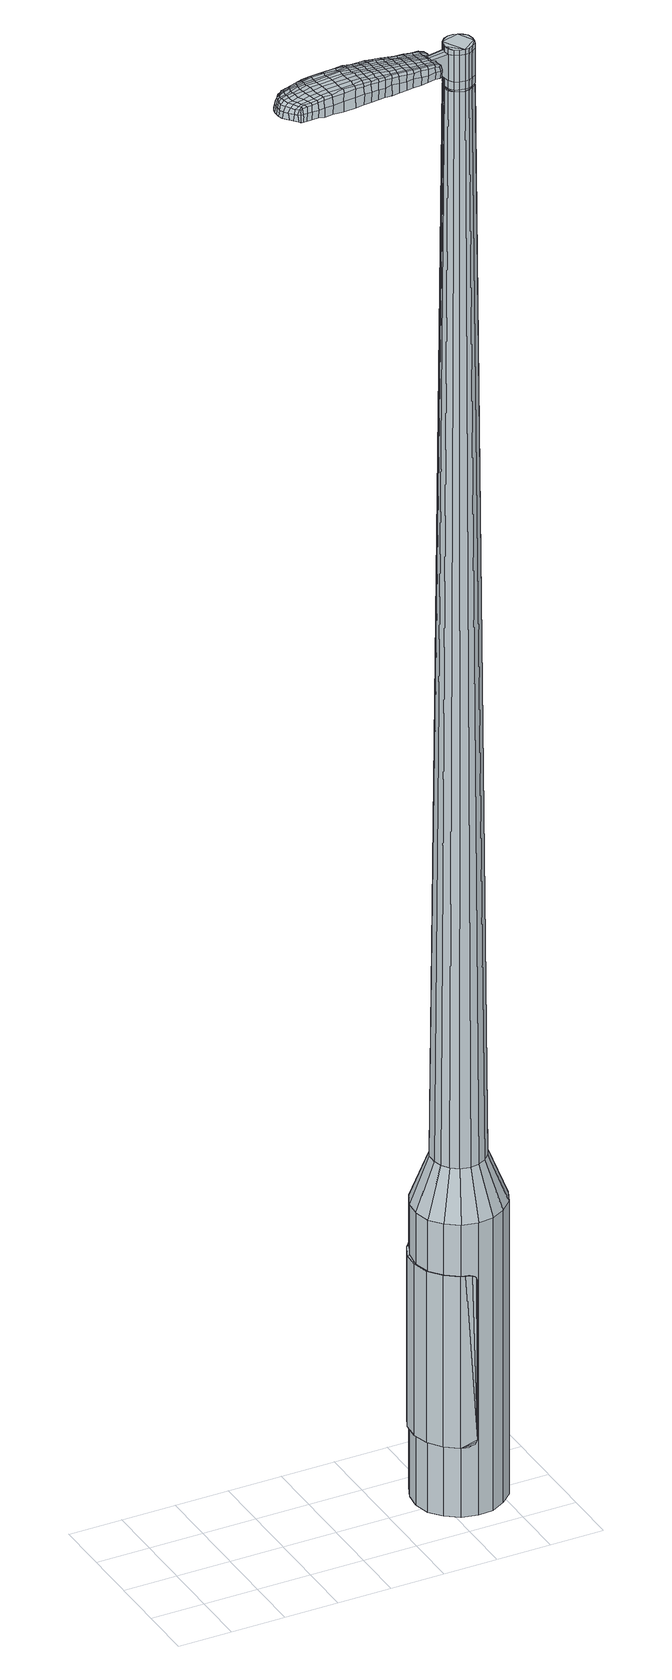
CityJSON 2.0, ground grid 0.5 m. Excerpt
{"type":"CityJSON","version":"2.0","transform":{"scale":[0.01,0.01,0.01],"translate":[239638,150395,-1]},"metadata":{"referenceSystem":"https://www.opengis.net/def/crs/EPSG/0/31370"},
"CityObjects":{
"object1":{"type":"GenericCityObject","attributes":{"cluster":815,"mean_distance_to_centroid":0.19,"new_centroid_x":239640.73,"new_centroid_y":150395.64,"mean_distance_to_camera":7.86,"H1":20.69,"H2":7.3,"Z_final":110.59,"cluster2":-1,"proj_x":239640.29,"proj_y":150391.38,"id_line":95518,"bearing_l":275.88,"distance":4.28,"orientation":"right","G_obj":185.88},"geometry":[{"type":"MultiSurface","lod":"2","boundaries":[[[0,1,2,3]],[[1,4,5,2]],[[4,6,7,5]],[[6,8,9,7]],[[8,10,11,9]],[[10,12,13,11]],[[12,14,15,13]],[[14,16,17,15]],[[16,18,19,17]],[[18,20,21,19]],[[20,22,23,21]],[[22,24,25,23]],[[24,26,27,25]],[[26,28,29,27]],[[28,30,31,29]],[[30,32,33,31]],[[32,34,35,33]],[[34,0,3,35]],[[36,37,38,39]],[[38,40,41,42]],[[41,43,42]],[[42,44,45,46]],[[45,47,46]],[[46,48,49,50]],[[49,51,50]],[[42,46,50,38]],[[50,52,39,38]],[[53,36,39]],[[2,5,7,35]],[[7,9,11,15]],[[11,13,15]],[[15,17,19,23]],[[19,21,23]],[[23,25,27,31]],[[27,29,31]],[[15,23,31,7]],[[31,33,35,7]],[[3,2,35]],[[1,0,54,55]],[[0,34,56,54]],[[34,32,57,56]],[[32,30,58,57]],[[30,28,59,58]],[[28,26,60,59]],[[26,24,61,60]],[[24,22,62,61]],[[22,20,63,62]],[[20,18,64,63]],[[18,16,65,64]],[[16,14,66,65]],[[14,12,67,66]],[[12,10,68,67]],[[10,8,69,68]],[[8,6,70,69]],[[6,4,71,70]],[[4,1,55,71]],[[55,54,72,73]],[[54,56,74,72]],[[56,57,75,74]],[[57,58,76,75]],[[58,59,77,76]],[[59,60,78,77]],[[60,61,79,78]],[[61,62,80,79]],[[62,63,81,80]],[[63,64,82,81]],[[64,65,83,82]],[[65,66,84,83]],[[66,67,85,84]],[[67,68,86,85]],[[68,69,87,86]],[[69,70,88,87]],[[70,71,89,88]],[[71,55,73,89]],[[90,91,92,73]],[[93,94,91,90]],[[95,96,94,93]],[[76,97,96,95]],[[77,98,97,76]],[[99,100,98,77]],[[101,102,100,99]],[[103,104,102,101]],[[105,106,104,103]],[[107,108,106,105]],[[109,110,108,107]],[[111,112,110,109]],[[85,113,112,111]],[[114,115,113,85]],[[116,117,115,114]],[[118,119,117,116]],[[120,121,119,118]],[[73,92,121,120]],[[122,123,124,125]],[[126,122,125,127]],[[128,126,127,129]],[[130,128,129,131]],[[132,130,131,133]],[[134,132,133,135]],[[136,134,135,137]],[[138,136,137,139]],[[140,138,139,141]],[[142,140,141,143]],[[144,142,143,145]],[[146,144,145,147]],[[148,146,147,149]],[[150,148,149,151]],[[152,150,151,153]],[[154,152,153,155]],[[72,90,73]],[[72,74,93,90]],[[74,75,95,93]],[[75,76,95]],[[78,99,77]],[[78,79,101,99]],[[79,80,103,101]],[[80,81,105,103]],[[81,82,107,105]],[[82,83,109,107]],[[83,84,111,109]],[[84,85,111]],[[86,114,85]],[[86,87,116,114]],[[87,88,118,116]],[[88,89,120,118]],[[89,73,120]],[[156,92,91]],[[157,121,92]],[[157,158,119,121]],[[158,159,117,119]],[[159,160,115,117]],[[160,113,115]],[[161,112,113]],[[161,162,110,112]],[[162,163,108,110]],[[163,164,106,108]],[[164,165,104,106]],[[165,166,102,104]],[[166,167,100,102]],[[167,98,100]],[[168,96,97]],[[168,169,94,96]],[[169,156,91,94]],[[39,52,154,170]],[[92,156,171,155]],[[53,39,170,123]],[[156,169,124,171]],[[36,53,123,122]],[[169,168,125,124]],[[37,36,122,126]],[[168,97,127,125]],[[38,37,126,128]],[[97,98,129,127]],[[40,38,128,130]],[[98,167,131,129]],[[41,40,130,132]],[[167,166,133,131]],[[43,41,132,134]],[[166,165,135,133]],[[42,43,134,136]],[[165,164,137,135]],[[44,42,136,138]],[[164,163,139,137]],[[45,44,138,140]],[[163,162,141,139]],[[47,45,140,142]],[[162,161,143,141]],[[46,47,142,144]],[[161,113,145,143]],[[48,46,144,146]],[[113,160,147,145]],[[49,48,146,148]],[[160,159,149,147]],[[51,49,148,150]],[[159,158,151,149]],[[50,51,150,152]],[[158,157,153,151]],[[52,50,152,154]],[[157,92,155,153]],[[154,155,172,173]],[[155,171,174,172]],[[171,124,175,174]],[[124,123,176,175]],[[123,170,177,176]],[[170,154,173,177]],[[178,179,180,181]],[[182,178,181,183]],[[178,182,184,185]],[[179,178,185,186]],[[187,188,189,190]],[[191,187,190,192]],[[187,191,193,194]],[[188,187,194,195]],[[196,197,198,199]],[[200,196,199,201]],[[196,200,202,203]],[[197,196,203,204]],[[205,206,207,208]],[[209,205,208,210]],[[205,209,211,212]],[[206,205,212,213]],[[214,215,216,217]],[[218,214,217,219]],[[214,218,220,221]],[[215,214,221,222]],[[223,224,225,226]],[[227,223,226,228]],[[223,227,229,230]],[[224,223,230,231]],[[232,233,234,235]],[[224,232,235,225]],[[232,224,231,236]],[[233,232,236,237]],[[238,239,240,241]],[[233,238,241,234]],[[238,233,237,242]],[[239,238,242,243]],[[244,182,183,245]],[[239,244,245,240]],[[244,239,243,246]],[[182,244,246,184]],[[247,248,249,250]],[[251,247,250,252]],[[247,251,253,254]],[[248,247,254,255]],[[256,257,258,259]],[[248,256,259,249]],[[256,248,255,260]],[[257,256,260,261]],[[262,263,264,265]],[[257,262,265,258]],[[262,257,261,266]],[[263,262,266,267]],[[268,269,270,271]],[[263,268,271,264]],[[268,263,267,272]],[[269,268,272,273]],[[274,179,186,275]],[[269,274,275,270]],[[274,269,273,276]],[[179,274,276,180]],[[277,278,279,280]],[[281,277,280,282]],[[277,281,283,284]],[[278,277,284,285]],[[286,287,288,289]],[[278,286,289,279]],[[286,278,285,290]],[[287,286,290,291]],[[292,293,294,295]],[[287,292,295,288]],[[292,287,291,296]],[[293,292,296,297]],[[298,191,192,299]],[[293,298,299,294]],[[298,293,297,300]],[[191,298,300,193]],[[301,302,303,304]],[[305,301,304,306]],[[301,305,307,308]],[[302,301,308,309]],[[310,311,312,313]],[[302,310,313,303]],[[310,302,309,314]],[[311,310,314,315]],[[316,317,318,319]],[[311,316,319,312]],[[316,311,315,320]],[[317,316,320,321]],[[322,323,324,325]],[[317,322,325,318]],[[322,317,321,326]],[[323,322,326,327]],[[328,188,195,329]],[[323,328,329,324]],[[328,323,327,330]],[[188,328,330,189]],[[331,217,216,332]],[[333,331,332,334]],[[331,333,335,336]],[[217,331,336,219]],[[337,333,334,338]],[[339,337,338,340]],[[337,339,341,342]],[[333,337,342,335]],[[343,339,340,344]],[[345,343,344,346]],[[343,345,347,348]],[[339,343,348,341]],[[349,345,346,350]],[[351,349,350,352]],[[349,351,353,354]],[[345,349,354,347]],[[355,351,352,356]],[[206,355,356,207]],[[355,206,213,357]],[[351,355,357,353]],[[358,359,204,203]],[[360,358,203,202]],[[358,360,361,362]],[[359,358,362,363]],[[364,365,363,362]],[[366,364,362,361]],[[364,366,367,368]],[[365,364,368,369]],[[370,371,369,368]],[[372,370,368,367]],[[370,372,373,374]],[[371,370,374,375]],[[376,377,375,374]],[[378,376,374,373]],[[376,378,211,209]],[[377,376,209,210]],[[379,380,381,382]],[[281,379,382,283]],[[379,281,282,383]],[[380,379,383,384]],[[385,200,201,386]],[[380,385,386,381]],[[385,380,384,387]],[[200,385,387,202]],[[388,389,390,391]],[[227,388,391,229]],[[388,227,228,392]],[[389,388,392,393]],[[394,395,396,397]],[[389,394,397,390]],[[394,389,393,398]],[[395,394,398,399]],[[400,197,204,401]],[[395,400,401,396]],[[400,395,399,402]],[[197,400,402,198]],[[403,404,405,406]],[[185,403,406,186]],[[403,185,184,407]],[[404,403,407,408]],[[409,410,411,412]],[[404,409,412,405]],[[409,404,408,413]],[[410,409,413,414]],[[415,208,207,416]],[[410,415,416,411]],[[415,410,414,417]],[[208,415,417,210]],[[418,419,420,421]],[[190,418,421,192]],[[418,190,189,422]],[[419,418,422,423]],[[424,212,211,425]],[[419,424,425,420]],[[424,419,423,426]],[[212,424,426,213]],[[427,428,429,430]],[[305,427,430,307]],[[427,305,306,431]],[[428,427,431,432]],[[433,218,219,434]],[[428,433,434,429]],[[433,428,432,435]],[[218,433,435,220]],[[436,437,438,439]],[[251,436,439,253]],[[436,251,252,440]],[[437,436,440,441]],[[442,443,444,445]],[[437,442,445,438]],[[442,437,441,446]],[[443,442,446,447]],[[448,215,222,449]],[[443,448,449,444]],[[448,443,447,450]],[[215,448,450,216]],[[451,452,441,440]],[[250,451,440,252]],[[451,250,249,453]],[[452,451,453,454]],[[455,456,447,446]],[[452,455,446,441]],[[455,452,454,457]],[[456,455,457,458]],[[459,332,216,450]],[[456,459,450,447]],[[459,456,458,460]],[[332,459,460,334]],[[461,462,463,464]],[[308,461,464,309]],[[461,308,307,430]],[[462,461,430,429]],[[465,336,335,466]],[[462,465,466,463]],[[465,462,429,434]],[[336,465,434,219]],[[467,468,454,453]],[[259,467,453,249]],[[467,259,258,469]],[[468,467,469,470]],[[471,472,458,457]],[[468,471,457,454]],[[471,468,470,473]],[[472,471,473,474]],[[475,338,334,460]],[[472,475,460,458]],[[475,472,474,476]],[[338,475,476,340]],[[477,478,479,480]],[[314,477,480,315]],[[477,314,309,464]],[[478,477,464,463]],[[481,342,341,482]],[[478,481,482,479]],[[481,478,463,466]],[[342,481,466,335]],[[483,484,470,469]],[[265,483,469,258]],[[483,265,264,485]],[[484,483,485,486]],[[487,488,474,473]],[[484,487,473,470]],[[487,484,486,489]],[[488,487,489,490]],[[491,344,340,476]],[[488,491,476,474]],[[491,488,490,492]],[[344,491,492,346]],[[493,494,495,496]],[[320,493,496,321]],[[493,320,315,480]],[[494,493,480,479]],[[497,348,347,498]],[[494,497,498,495]],[[497,494,479,482]],[[348,497,482,341]],[[499,500,486,485]],[[271,499,485,264]],[[499,271,270,501]],[[500,499,501,502]],[[503,504,490,489]],[[500,503,489,486]],[[503,500,502,505]],[[504,503,505,506]],[[507,350,346,492]],[[504,507,492,490]],[[507,504,506,508]],[[350,507,508,352]],[[509,510,511,512]],[[326,509,512,327]],[[509,326,321,496]],[[510,509,496,495]],[[513,354,353,514]],[[510,513,514,511]],[[513,510,495,498]],[[354,513,498,347]],[[515,516,502,501]],[[275,515,501,270]],[[515,275,186,406]],[[516,515,406,405]],[[517,518,506,505]],[[516,517,505,502]],[[517,516,405,412]],[[518,517,412,411]],[[519,356,352,508]],[[518,519,508,506]],[[519,518,411,416]],[[356,519,416,207]],[[520,521,423,422]],[[330,520,422,189]],[[520,330,327,512]],[[521,520,512,511]],[[522,357,213,426]],[[521,522,426,423]],[[522,521,511,514]],[[357,522,514,353]],[[523,524,384,383]],[[280,523,383,282]],[[523,280,279,525]],[[524,523,525,526]],[[527,360,202,387]],[[524,527,387,384]],[[527,524,526,528]],[[360,527,528,361]],[[529,530,531,532]],[[230,529,532,231]],[[529,230,229,391]],[[530,529,391,390]],[[533,534,535,536]],[[530,533,536,531]],[[533,530,390,397]],[[534,533,397,396]],[[537,359,363,538]],[[534,537,538,535]],[[537,534,396,401]],[[359,537,401,204]],[[539,540,526,525]],[[289,539,525,279]],[[539,289,288,541]],[[540,539,541,542]],[[543,366,361,528]],[[540,543,528,526]],[[543,540,542,544]],[[366,543,544,367]],[[545,546,547,548]],[[236,545,548,237]],[[545,236,231,532]],[[546,545,532,531]],[[549,550,551,552]],[[546,549,552,547]],[[549,546,531,536]],[[550,549,536,535]],[[553,365,369,554]],[[550,553,554,551]],[[553,550,535,538]],[[365,553,538,363]],[[555,556,542,541]],[[295,555,541,288]],[[555,295,294,557]],[[556,555,557,558]],[[559,372,367,544]],[[556,559,544,542]],[[559,556,558,560]],[[372,559,560,373]],[[561,562,563,564]],[[242,561,564,243]],[[561,242,237,548]],[[562,561,548,547]],[[565,566,567,568]],[[562,565,568,563]],[[565,562,547,552]],[[566,565,552,551]],[[569,371,375,570]],[[566,569,570,567]],[[569,566,551,554]],[[371,569,554,369]],[[571,572,558,557]],[[299,571,557,294]],[[571,299,192,421]],[[572,571,421,420]],[[573,378,373,560]],[[572,573,560,558]],[[573,572,420,425]],[[378,573,425,211]],[[574,575,408,407]],[[246,574,407,184]],[[574,246,243,564]],[[575,574,564,563]],[[576,577,414,413]],[[575,576,413,408]],[[576,575,563,568]],[[577,576,568,567]],[[578,377,210,417]],[[577,578,417,414]],[[578,577,567,570]],[[377,578,570,375]],[[579,580,581,582]],[[582,581,583,584]],[[585,583,581,586]],[[586,581,580,587]],[[588,589,590,591]],[[591,590,592,593]],[[594,592,590,595]],[[595,590,589,596]],[[597,598,599,600]],[[600,599,601,602]],[[603,601,599,604]],[[604,599,598,605]],[[606,607,608,609]],[[609,608,610,611]],[[612,610,608,613]],[[613,608,607,614]],[[615,616,617,618]],[[618,617,619,620]],[[621,619,617,622]],[[622,617,616,623]],[[624,625,626,627]],[[627,626,628,629]],[[630,628,626,631]],[[631,626,625,632]],[[633,634,635,636]],[[636,635,625,624]],[[632,625,635,637]],[[637,635,634,638]],[[639,640,641,642]],[[642,641,634,633]],[[638,634,641,643]],[[643,641,640,644]],[[584,583,645,646]],[[646,645,640,639]],[[644,640,645,647]],[[647,645,583,585]],[[648,649,650,651]],[[651,650,652,653]],[[654,652,650,655]],[[655,650,649,656]],[[657,658,659,660]],[[660,659,649,648]],[[656,649,659,661]],[[661,659,658,662]],[[663,664,665,666]],[[666,665,658,657]],[[662,658,665,667]],[[667,665,664,668]],[[669,670,671,672]],[[672,671,664,663]],[[668,664,671,673]],[[673,671,670,674]],[[587,580,675,676]],[[676,675,670,669]],[[674,670,675,677]],[[677,675,580,579]],[[678,679,680,681]],[[681,680,682,683]],[[684,682,680,685]],[[685,680,679,686]],[[687,688,689,690]],[[690,689,679,678]],[[686,679,689,691]],[[691,689,688,692]],[[693,694,695,696]],[[696,695,688,687]],[[692,688,695,697]],[[697,695,694,698]],[[593,592,699,700]],[[700,699,694,693]],[[698,694,699,701]],[[701,699,592,594]],[[702,703,704,705]],[[705,704,706,707]],[[708,706,704,709]],[[709,704,703,710]],[[711,712,713,714]],[[714,713,703,702]],[[710,703,713,715]],[[715,713,712,716]],[[717,718,719,720]],[[720,719,712,711]],[[716,712,719,721]],[[721,719,718,722]],[[723,724,725,726]],[[726,725,718,717]],[[722,718,725,727]],[[727,725,724,728]],[[596,589,729,730]],[[730,729,724,723]],[[728,724,729,731]],[[731,729,589,588]],[[615,618,732,733]],[[733,732,734,735]],[[736,734,732,176]],[[176,732,618,620]],[[735,734,737,738]],[[738,737,739,740]],[[741,739,737,742]],[[742,737,734,736]],[[740,739,743,744]],[[744,743,745,746]],[[747,745,743,748]],[[748,743,739,741]],[[746,745,749,750]],[[750,749,751,752]],[[753,751,749,754]],[[754,749,745,747]],[[752,751,755,756]],[[756,755,607,606]],[[614,607,755,757]],[[757,755,751,753]],[[605,758,759,604]],[[604,759,760,603]],[[761,760,759,762]],[[762,759,758,763]],[[763,764,765,762]],[[762,765,766,761]],[[767,766,765,768]],[[768,765,764,769]],[[769,770,771,768]],[[768,771,772,767]],[[773,772,771,774]],[[774,771,770,775]],[[775,776,777,774]],[[774,777,778,773]],[[612,778,777,610]],[[610,777,776,611]],[[779,780,781,782]],[[782,781,682,684]],[[683,682,781,783]],[[783,781,780,784]],[[602,601,785,786]],[[786,785,780,779]],[[784,780,785,787]],[[787,785,601,603]],[[788,789,790,791]],[[791,790,628,630]],[[629,628,790,792]],[[792,790,789,793]],[[794,795,796,797]],[[797,796,789,788]],[[793,789,796,798]],[[798,796,795,799]],[[605,598,800,801]],[[801,800,795,794]],[[799,795,800,802]],[[802,800,598,597]],[[803,804,805,806]],[[806,805,586,587]],[[585,586,805,807]],[[807,805,804,808]],[[809,810,811,812]],[[812,811,804,803]],[[808,804,811,813]],[[813,811,810,814]],[[606,609,815,816]],[[816,815,810,809]],[[814,810,815,817]],[[817,815,609,611]],[[818,819,820,821]],[[821,820,591,593]],[[588,591,820,822]],[[822,820,819,823]],[[612,613,824,825]],[[825,824,819,818]],[[823,819,824,826]],[[826,824,613,614]],[[827,828,829,830]],[[830,829,706,708]],[[707,706,829,831]],[[831,829,828,832]],[[620,619,833,834]],[[834,833,828,827]],[[832,828,833,835]],[[835,833,619,621]],[[836,837,652,838]],[[838,652,654]],[[653,652,839]],[[839,652,837,840]],[[841,842,843,844]],[[844,843,837,836]],[[840,837,843,845]],[[845,843,842,846]],[[623,616,847,848]],[[848,847,842,841]],[[846,842,847,849]],[[849,847,616,615]],[[840,850,851,839]],[[839,851,651,653]],[[648,651,851,852]],[[852,851,850,853]],[[846,854,855,845]],[[845,855,850,840]],[[853,850,855,856]],[[856,855,854,857]],[[615,733,858,849]],[[849,858,854,846]],[[857,854,858,859]],[[859,858,733,735]],[[860,861,862,863]],[[863,862,709,710]],[[708,709,862,830]],[[830,862,861,827]],[[736,176,864,865]],[[865,864,861,860]],[[827,861,864,834]],[[834,864,176,620]],[[853,866,867,852]],[[852,867,660,648]],[[657,660,867,868]],[[868,867,866,869]],[[857,870,871,856]],[[856,871,866,853]],[[869,866,871,872]],[[872,871,870,873]],[[735,738,874,859]],[[859,874,870,857]],[[873,870,874,875]],[[875,874,738,740]],[[876,877,878,879]],[[879,878,715,716]],[[710,715,878,863]],[[863,878,877,860]],[[741,742,880,881]],[[881,880,877,876]],[[860,877,880,865]],[[865,880,742,736]],[[869,882,883,868]],[[868,883,666,657]],[[663,666,883,884]],[[884,883,882,885]],[[873,886,887,872]],[[872,887,882,869]],[[885,882,887,888]],[[888,887,886,889]],[[740,744,890,875]],[[875,890,886,873]],[[889,886,890,891]],[[891,890,744,746]],[[892,893,894,895]],[[895,894,721,722]],[[716,721,894,879]],[[879,894,893,876]],[[747,748,896,897]],[[897,896,893,892]],[[876,893,896,881]],[[881,896,748,741]],[[885,898,899,884]],[[884,899,672,663]],[[669,672,899,900]],[[900,899,898,901]],[[889,902,903,888]],[[888,903,898,885]],[[901,898,903,904]],[[904,903,902,905]],[[746,750,906,891]],[[891,906,902,889]],[[905,902,906,907]],[[907,906,750,752]],[[908,909,910,911]],[[911,910,727,728]],[[722,727,910,895]],[[895,910,909,892]],[[753,754,912,913]],[[913,912,909,908]],[[892,909,912,897]],[[897,912,754,747]],[[901,914,915,900]],[[900,915,676,669]],[[587,676,915,806]],[[806,915,914,803]],[[905,916,917,904]],[[904,917,914,901]],[[803,914,917,812]],[[812,917,916,809]],[[752,756,918,907]],[[907,918,916,905]],[[809,916,918,816]],[[816,918,756,606]],[[823,919,920,822]],[[822,920,731,588]],[[728,731,920,911]],[[911,920,919,908]],[[614,757,921,826]],[[826,921,919,823]],[[908,919,921,913]],[[913,921,757,753]],[[784,922,923,783]],[[783,923,681,683]],[[678,681,923,924]],[[924,923,922,925]],[[603,760,926,787]],[[787,926,922,784]],[[925,922,926,927]],[[927,926,760,761]],[[928,929,930,931]],[[931,930,631,632]],[[630,631,930,791]],[[791,930,929,788]],[[932,933,934,935]],[[935,934,929,928]],[[788,929,934,797]],[[797,934,933,794]],[[763,758,936,937]],[[937,936,933,932]],[[794,933,936,801]],[[801,936,758,605]],[[925,938,939,924]],[[924,939,690,678]],[[687,690,939,940]],[[940,939,938,941]],[[761,766,942,927]],[[927,942,938,925]],[[941,938,942,943]],[[943,942,766,767]],[[944,945,946,947]],[[947,946,637,638]],[[632,637,946,931]],[[931,946,945,928]],[[948,949,950,951]],[[951,950,945,944]],[[928,945,950,935]],[[935,950,949,932]],[[769,764,952,953]],[[953,952,949,948]],[[932,949,952,937]],[[937,952,764,763]],[[941,954,955,940]],[[940,955,696,687]],[[693,696,955,956]],[[956,955,954,957]],[[767,772,958,943]],[[943,958,954,941]],[[957,954,958,959]],[[959,958,772,773]],[[960,961,962,963]],[[963,962,643,644]],[[638,643,962,947]],[[947,962,961,944]],[[964,965,966,967]],[[967,966,961,960]],[[944,961,966,951]],[[951,966,965,948]],[[775,770,968,969]],[[969,968,965,964]],[[948,965,968,953]],[[953,968,770,769]],[[957,970,971,956]],[[956,971,700,693]],[[593,700,971,821]],[[821,971,970,818]],[[773,778,972,959]],[[959,972,970,957]],[[818,970,972,825]],[[825,972,778,612]],[[808,973,974,807]],[[807,974,647,585]],[[644,647,974,963]],[[963,974,973,960]],[[814,975,976,813]],[[813,976,973,808]],[[960,973,976,967]],[[967,976,975,964]],[[611,776,977,817]],[[817,977,975,814]],[[964,975,977,969]],[[969,977,776,775]],[[579,582,181,180]],[[582,584,183,181]],[[594,595,194,193]],[[595,596,195,194]],[[597,600,199,198]],[[600,602,201,199]],[[621,622,221,220]],[[622,623,222,221]],[[624,627,226,225]],[[627,629,228,226]],[[633,636,235,234]],[[636,624,225,235]],[[639,642,241,240]],[[642,633,234,241]],[[584,646,245,183]],[[646,639,240,245]],[[654,655,254,253]],[[655,656,255,254]],[[656,661,260,255]],[[661,662,261,260]],[[662,667,266,261]],[[667,668,267,266]],[[668,673,272,267]],[[673,674,273,272]],[[674,677,276,273]],[[677,579,180,276]],[[684,685,284,283]],[[685,686,285,284]],[[686,691,290,285]],[[691,692,291,290]],[[692,697,296,291]],[[697,698,297,296]],[[698,701,300,297]],[[701,594,193,300]],[[702,705,304,303]],[[705,707,306,304]],[[711,714,313,312]],[[714,702,303,313]],[[717,720,319,318]],[[720,711,312,319]],[[723,726,325,324]],[[726,717,318,325]],[[596,730,329,195]],[[730,723,324,329]],[[779,782,382,381]],[[782,684,283,382]],[[602,786,386,201]],[[786,779,381,386]],[[629,792,392,228]],[[792,793,393,392]],[[793,798,398,393]],[[798,799,399,398]],[[799,802,402,399]],[[802,597,198,402]],[[707,831,431,306]],[[831,832,432,431]],[[832,835,435,432]],[[835,621,220,435]],[[836,838,439,438]],[[838,654,253,439]],[[841,844,445,444]],[[844,836,438,445]],[[623,848,449,222]],[[848,841,444,449]],[[978,979,980,981]],[[982,983,981,980]],[[984,985,986,987]],[[988,989,990,991]],[[979,992,993,980]],[[994,982,980,993]],[[995,984,987,996]],[[997,998,989,988]],[[992,999,1000,993]],[[1000,1001,994,993]],[[1002,995,996,1003]],[[1004,998,997,1005]],[[999,1006,1007,1000]],[[1007,1008,1001,1000]],[[1009,1002,1003,1010]],[[1011,1004,1005,1012]],[[1013,1014,1015,1016]],[[1017,1018,1014,1013]],[[1017,1019,1020,1018]],[[1019,1021,1022,1020]],[[1023,1024,1025,1026]],[[1027,1028,1024,1023]],[[1029,1030,1028,1027]],[[1031,1032,1030,1029]],[[1026,1015,1014,1023]],[[1023,1014,1018,1027]],[[1018,1020,1029,1027]],[[1020,1022,1031,1029]],[[987,986,983,982]],[[996,987,982,994]],[[1001,1003,996,994]],[[1008,1010,1003,1001]],[[988,991,985,984]],[[997,988,984,995]],[[1005,997,995,1002]],[[1012,1005,1002,1009]],[[989,1013,1016,990]],[[998,1017,1013,989]],[[1019,1017,998,1004]],[[1021,1019,1004,1011]],[[1033,1034,1035,1036]],[[1035,1037,1038,1039]],[[1035,1039,1040,1041]],[[1035,1041,1036]],[[1042,1033,1036,1043]],[[1044,1043,1036,1045]],[[1046,1045,1036]],[[1047,1035,1034,1048]],[[1049,1047,1048,1050]],[[1051,1049,1050,1052]],[[1053,1051,1052,1054]],[[1055,1053,1054,1056]],[[1056,1057,1058,1059]],[[1056,1059,1060,1061]],[[1056,1061,1062,1063]],[[1062,1064,1065,1066]],[[1062,1066,1067,1068]],[[1062,1068,1063]],[[1056,1063,1055]],[[1069,1070,1034,1033]],[[1071,1072,1037,1035]],[[1073,1074,1046,1036]],[[1070,1075,1048,1034]],[[1076,1071,1035,1047]],[[1075,1077,1050,1048]],[[1078,1076,1047,1049]],[[1077,1079,1052,1050]],[[1080,1078,1049,1051]],[[1079,1081,1054,1052]],[[1082,1080,1051,1053]],[[1081,1083,1056,1054]],[[1084,1082,1053,1055]],[[1083,1085,1057,1056]],[[1086,1087,1064,1062]],[[1088,1084,1055,1063]],[[1058,1057,1085,1089]],[[1059,1058,1089,1090]],[[1060,1059,1090,1091]],[[1061,1060,1091,1092]],[[1062,1061,1092,1086]],[[1093,1069,1033,1042]],[[1094,1093,1042,1043]],[[1095,1094,1043,1044]],[[1096,1095,1044,1045]],[[1074,1096,1045,1046]],[[1038,1037,1072,1097]],[[1065,1064,1087,1098]],[[1039,1038,1097,1099]],[[1040,1039,1099,1100]],[[1041,1040,1100,1101]],[[1036,1041,1101,1073]],[[1066,1065,1098,1102]],[[1067,1066,1102,1103]],[[1068,1067,1103,1104]],[[1063,1068,1104,1088]]]}]}
},
"vertices":[
[229,58,384],[231,72,384],[231,72,96],[229,58,96],[237,86,384],[237,86,96],[247,96,384],[247,96,96],[260,103,384],[260,103,96],[275,104,384],[275,104,96],[289,101,384],[289,101,96],[301,92,384],[301,92,96],[310,80,384],[310,80,96],[314,66,384],[314,66,96],[313,52,384],[313,52,96],[307,38,384],[307,38,96],[296,28,384],[296,28,96],[283,21,384],[283,21,96],[269,20,384],[269,20,96],[254,23,384],[254,23,96],[242,32,384],[242,32,96],[233,43,384],[233,43,96],[262,52,1524],[266,50,1524],[271,49,1524],[258,61,1524],[275,49,1524],[279,51,1524],[285,59,1524],[283,54,1524],[285,63,1524],[284,68,1524],[277,74,1524],[281,72,1524],[273,75,1524],[268,75,1524],[260,69,1524],[264,73,1524],[259,65,1524],[259,56,1524],[247,59,429],[247,68,429],[249,51,429],[254,44,429],[261,39,429],[270,37,429],[278,38,429],[286,42,429],[292,48,429],[296,56,429],[297,65,429],[294,73,429],[289,80,429],[282,85,429],[273,87,429],[265,86,429],[257,82,429],[251,76,429],[258,61,1483],[259,65,1483],[259,56,1483],[262,52,1483],[266,50,1483],[271,49,1483],[275,49,1483],[279,51,1483],[283,54,1483],[285,59,1483],[285,63,1483],[284,68,1483],[281,72,1483],[277,74,1483],[273,75,1483],[268,75,1483],[264,73,1483],[260,69,1483],[259,61,1483],[259,61,1485],[259,65,1485],[260,56,1483],[260,56,1485],[263,53,1483],[263,53,1485],[266,50,1485],[271,49,1485],[275,50,1483],[275,50,1485],[279,52,1483],[279,52,1485],[282,55,1483],[282,55,1485],[284,59,1483],[284,59,1485],[284,63,1483],[284,63,1485],[283,68,1483],[283,68,1485],[281,71,1483],[281,71,1485],[277,74,1485],[272,75,1483],[272,75,1485],[268,74,1483],[268,74,1485],[264,72,1483],[264,72,1485],[261,69,1483],[261,69,1485],[262,52,1519],[259,56,1519],[259,56,1493],[262,52,1493],[266,50,1519],[266,50,1493],[271,49,1519],[271,49,1493],[275,49,1519],[275,49,1493],[279,51,1519],[279,51,1493],[283,54,1519],[283,54,1493],[285,59,1519],[285,59,1493],[285,63,1519],[285,63,1493],[284,68,1519],[284,68,1493],[281,72,1519],[281,72,1493],[277,74,1519],[277,74,1493],[273,75,1519],[273,75,1493],[268,75,1519],[268,75,1493],[264,73,1519],[264,73,1493],[260,69,1519],[260,69,1493],[259,65,1519],[259,65,1493],[258,61,1485],[260,69,1485],[264,73,1485],[268,75,1485],[273,75,1485],[281,72,1485],[284,68,1485],[285,63,1485],[285,59,1485],[283,54,1485],[279,51,1485],[275,49,1485],[262,52,1485],[259,56,1485],[258,61,1519],[258,61,1493],[239,62,1513],[239,62,1518],[240,59,1513],[240,55,1513],[240,55,1518],[240,59,1518],[164,71,1519],[171,71,1518],[170,72,1509],[162,72,1510],[155,70,1519],[154,71,1510],[156,68,1526],[165,69,1525],[172,69,1525],[168,32,1519],[175,33,1518],[175,35,1525],[168,34,1525],[159,31,1519],[160,33,1526],[158,29,1510],[166,30,1510],[174,32,1509],[93,42,1519],[93,46,1519],[92,46,1513],[92,42,1513],[94,38,1519],[93,38,1513],[96,38,1524],[94,42,1524],[94,46,1524],[167,50,1530],[174,51,1529],[174,54,1529],[166,53,1530],[157,49,1531],[157,52,1531],[158,45,1530],[167,46,1530],[174,47,1529],[247,58,1512],[247,61,1512],[245,61,1517],[246,58,1517],[247,55,1512],[246,55,1517],[246,55,1506],[246,58,1506],[246,61,1506],[105,63,1519],[108,64,1519],[107,65,1512],[104,64,1512],[103,62,1518],[102,63,1512],[104,61,1522],[106,62,1523],[109,63,1524],[113,65,1519],[119,66,1519],[117,67,1512],[112,66,1512],[114,64,1524],[119,65,1525],[124,67,1519],[132,68,1519],[131,69,1511],[123,68,1511],[125,65,1526],[133,66,1526],[144,69,1519],[142,70,1510],[145,67,1526],[238,74,1513],[230,74,1513],[231,72,1518],[238,73,1517],[243,74,1512],[242,73,1516],[242,75,1506],[237,75,1507],[229,75,1507],[223,73,1514],[215,73,1515],[216,72,1520],[223,72,1519],[221,74,1507],[214,74,1507],[208,73,1515],[200,72,1516],[201,71,1522],[209,71,1521],[206,74,1508],[199,74,1508],[193,72,1517],[185,72,1517],[187,70,1524],[194,71,1523],[191,73,1508],[184,73,1509],[178,71,1518],[179,70,1524],[177,73,1509],[108,27,1519],[111,27,1519],[112,29,1524],[108,29,1523],[106,28,1518],[106,29,1522],[105,26,1512],[107,26,1512],[110,26,1512],[116,27,1519],[122,27,1519],[122,29,1525],[117,29,1524],[115,26,1512],[121,26,1512],[128,28,1519],[136,28,1519],[136,30,1526],[128,29,1526],[127,26,1511],[135,27,1511],[147,30,1519],[148,31,1526],[146,28,1510],[241,44,1513],[233,42,1513],[232,41,1507],[240,43,1507],[246,45,1512],[245,44,1506],[245,46,1516],[241,45,1517],[234,44,1518],[226,41,1514],[218,40,1515],[217,39,1507],[225,40,1507],[226,43,1519],[219,41,1520],[211,39,1515],[204,38,1516],[203,36,1508],[210,37,1508],[212,40,1521],[204,39,1522],[196,37,1517],[189,35,1517],[188,34,1509],[195,35,1508],[197,38,1523],[190,37,1524],[182,34,1518],[181,33,1509],[183,36,1524],[240,58,1519],[240,60,1519],[233,57,1520],[233,59,1520],[233,54,1520],[240,55,1519],[225,56,1522],[225,59,1522],[218,55,1523],[218,58,1523],[218,52,1523],[226,53,1521],[211,54,1524],[210,57,1524],[203,54,1525],[203,57,1525],[204,50,1525],[211,51,1524],[196,53,1526],[196,56,1526],[188,52,1527],[188,55,1527],[189,49,1527],[196,50,1526],[181,51,1528],[181,54,1528],[182,48,1528],[97,43,1527],[97,46,1527],[99,39,1526],[103,39,1527],[102,43,1528],[102,47,1528],[108,44,1529],[108,47,1529],[109,40,1528],[116,40,1530],[116,44,1530],[115,48,1530],[123,45,1531],[122,49,1531],[124,41,1530],[133,42,1531],[132,46,1531],[132,50,1531],[145,47,1531],[144,51,1531],[145,43,1531],[103,29,1518],[101,30,1519],[100,30,1513],[103,27,1513],[105,29,1523],[102,31,1523],[97,34,1519],[97,33,1513],[99,34,1524],[101,61,1518],[99,59,1518],[100,59,1523],[102,60,1523],[100,62,1513],[98,60,1513],[96,56,1519],[94,53,1519],[96,53,1524],[98,56,1523],[95,57,1513],[93,53,1513],[93,49,1519],[95,50,1524],[92,49,1513],[165,68,1528],[165,66,1528],[173,66,1528],[173,68,1527],[157,67,1528],[157,65,1529],[166,63,1529],[166,60,1530],[173,60,1529],[173,63,1528],[157,62,1529],[157,59,1530],[166,56,1530],[173,57,1529],[157,56,1531],[168,35,1528],[168,38,1529],[159,36,1529],[160,34,1528],[176,36,1527],[175,39,1528],[168,42,1529],[159,40,1530],[175,43,1528],[248,46,1512],[248,48,1512],[246,49,1517],[247,47,1517],[247,45,1506],[247,47,1506],[247,52,1512],[246,52,1517],[247,51,1506],[245,73,1512],[246,71,1512],[245,72,1506],[244,74,1506],[244,72,1517],[244,71,1517],[246,69,1512],[246,66,1512],[245,67,1506],[245,69,1506],[245,68,1517],[245,66,1517],[246,64,1512],[245,64,1506],[245,63,1517],[239,72,1519],[239,70,1519],[231,71,1520],[232,70,1520],[239,68,1519],[239,65,1519],[232,67,1520],[232,65,1520],[240,63,1519],[232,62,1520],[241,46,1519],[241,48,1519],[234,47,1520],[234,45,1520],[241,51,1519],[233,50,1520],[224,71,1521],[224,69,1521],[216,70,1522],[217,69,1522],[224,67,1521],[225,64,1521],[217,66,1522],[217,63,1523],[225,61,1522],[217,61,1523],[226,44,1521],[226,46,1521],[219,45,1522],[219,43,1522],[226,49,1521],[219,48,1522],[209,70,1523],[209,68,1523],[202,70,1524],[202,68,1524],[209,66,1523],[210,63,1524],[202,65,1525],[202,62,1525],[210,60,1524],[203,59,1525],[212,42,1523],[212,44,1523],[204,43,1524],[204,41,1524],[211,47,1524],[204,46,1525],[194,69,1525],[194,67,1525],[187,69,1526],[187,67,1526],[195,65,1526],[195,62,1526],[187,64,1527],[188,61,1527],[195,59,1526],[188,58,1527],[197,40,1525],[197,42,1525],[190,41,1526],[190,38,1526],[197,45,1526],[189,45,1527],[180,68,1527],[180,66,1527],[180,64,1527],[180,61,1528],[181,58,1528],[183,37,1527],[182,40,1527],[182,44,1528],[107,30,1525],[105,31,1525],[110,30,1526],[108,32,1526],[102,35,1526],[106,35,1527],[104,61,1525],[103,59,1525],[106,60,1526],[108,61,1525],[100,56,1525],[99,53,1526],[103,54,1527],[104,57,1526],[97,50,1526],[102,50,1527],[116,30,1526],[114,32,1527],[122,30,1527],[120,32,1528],[112,35,1528],[118,36,1529],[113,62,1526],[112,60,1527],[118,61,1528],[119,63,1527],[110,58,1527],[109,55,1528],[116,55,1529],[117,59,1528],[108,51,1528],[115,52,1530],[128,31,1528],[127,33,1529],[136,31,1528],[135,34,1529],[125,37,1529],[134,38,1530],[125,64,1528],[124,62,1528],[133,63,1529],[133,65,1528],[123,59,1529],[123,56,1530],[132,57,1530],[132,60,1530],[122,53,1530],[131,53,1531],[148,33,1529],[147,35,1529],[146,39,1530],[145,66,1528],[145,64,1529],[144,61,1530],[144,58,1530],[144,54,1531],[170,70,1509],[171,69,1518],[164,69,1518],[163,70,1509],[155,68,1519],[154,69,1510],[157,67,1525],[165,67,1525],[172,68,1525],[175,37,1525],[174,35,1518],[167,34,1518],[168,36,1525],[159,33,1519],[160,35,1525],[158,31,1510],[166,32,1509],[173,33,1509],[94,46,1513],[95,46,1519],[95,43,1519],[94,42,1513],[96,39,1519],[95,39,1513],[98,39,1524],[96,43,1524],[96,46,1524],[173,54,1528],[173,51,1528],[166,50,1529],[166,53,1529],[157,49,1529],[157,52,1529],[158,45,1529],[167,46,1529],[174,47,1528],[243,60,1516],[244,61,1512],[245,58,1512],[244,58,1516],[245,55,1512],[244,55,1516],[244,55,1506],[244,58,1506],[243,61,1506],[108,63,1512],[109,62,1519],[106,61,1518],[105,62,1512],[104,61,1518],[103,62,1512],[105,60,1522],[106,60,1523],[109,61,1523],[118,65,1512],[119,64,1519],[114,63,1519],[112,64,1512],[114,62,1524],[120,63,1525],[131,67,1511],[132,66,1519],[125,65,1519],[123,66,1511],[126,64,1525],[133,64,1526],[144,67,1519],[142,68,1510],[145,66,1526],[231,71,1518],[230,72,1513],[238,72,1513],[238,71,1517],[243,72,1512],[242,71,1515],[242,73,1506],[237,73,1506],[229,73,1507],[216,70,1520],[215,71,1514],[223,71,1514],[223,70,1519],[221,72,1507],[214,72,1507],[201,69,1522],[200,70,1516],[208,71,1515],[209,69,1521],[206,72,1508],[199,72,1508],[186,68,1523],[185,70,1517],[193,70,1516],[194,69,1522],[191,71,1508],[184,71,1508],[178,69,1517],[179,68,1524],[177,71,1509],[112,31,1523],[111,29,1519],[108,29,1518],[108,31,1523],[106,30,1518],[107,31,1522],[105,28,1512],[107,28,1512],[111,28,1512],[122,31,1525],[122,29,1519],[116,29,1519],[117,31,1524],[115,28,1512],[121,28,1512],[136,32,1526],[136,30,1519],[128,30,1519],[128,31,1525],[127,28,1511],[135,29,1511],[147,32,1519],[148,33,1526],[146,30,1510],[232,43,1507],[233,44,1513],[240,46,1513],[239,44,1506],[245,47,1512],[244,46,1506],[244,47,1515],[241,47,1517],[233,46,1518],[217,41,1507],[218,42,1514],[225,43,1514],[224,42,1507],[226,44,1519],[219,43,1520],[202,38,1508],[203,40,1516],[211,41,1515],[210,39,1508],[211,42,1521],[204,41,1522],[188,36,1508],[189,37,1517],[196,38,1516],[195,37,1508],[197,40,1522],[189,39,1523],[181,36,1517],[180,35,1509],[182,38,1524],[239,58,1518],[239,60,1518],[232,57,1519],[232,59,1519],[232,54,1519],[225,56,1520],[225,59,1520],[217,55,1521],[217,58,1521],[218,52,1521],[225,53,1520],[210,54,1523],[210,57,1523],[203,54,1524],[202,56,1524],[203,51,1524],[210,51,1523],[195,53,1525],[195,56,1525],[188,52,1526],[188,55,1526],[188,49,1526],[196,50,1525],[181,51,1527],[180,54,1527],[181,48,1527],[98,46,1526],[99,43,1526],[100,39,1525],[104,40,1526],[103,43,1526],[102,47,1526],[109,47,1528],[109,44,1528],[110,40,1527],[117,41,1528],[116,45,1529],[116,48,1529],[123,49,1530],[123,45,1530],[124,42,1529],[133,42,1530],[132,46,1530],[132,50,1530],[144,51,1530],[145,48,1530],[145,44,1530],[102,31,1513],[102,32,1518],[105,30,1518],[104,29,1512],[106,31,1523],[104,33,1523],[99,35,1519],[98,35,1513],[100,36,1523],[102,57,1523],[100,58,1518],[102,60,1518],[103,59,1523],[101,61,1512],[100,59,1512],[98,52,1523],[96,52,1519],[98,55,1519],[100,55,1523],[97,56,1513],[95,53,1513],[95,49,1519],[97,49,1524],[94,49,1513],[172,65,1527],[165,65,1527],[165,66,1527],[172,67,1526],[157,66,1527],[157,64,1528],[173,60,1528],[165,59,1528],[165,62,1528],[172,63,1527],[157,62,1528],[157,58,1529],[166,56,1529],[173,57,1528],[157,55,1529],[159,37,1528],[168,38,1527],[168,37,1527],[160,36,1527],[175,38,1526],[175,39,1527],[167,42,1528],[158,41,1528],[174,43,1527],[245,48,1516],[245,48,1512],[246,47,1512],[245,47,1516],[245,46,1506],[245,47,1506],[245,51,1512],[244,52,1516],[244,51,1506],[242,72,1506],[243,71,1512],[243,72,1506],[243,71,1516],[242,70,1516],[243,66,1506],[244,66,1512],[243,69,1512],[243,69,1506],[243,68,1516],[243,66,1516],[244,63,1512],[243,63,1506],[243,63,1516],[238,70,1518],[238,71,1518],[231,70,1519],[231,69,1519],[238,65,1518],[238,68,1518],[231,67,1519],[231,64,1519],[239,63,1518],[232,62,1519],[233,47,1519],[240,48,1518],[240,47,1518],[233,46,1519],[240,51,1518],[233,50,1519],[224,69,1520],[223,70,1520],[216,69,1521],[216,68,1521],[224,64,1520],[224,67,1520],[216,66,1521],[217,63,1521],[224,61,1520],[217,61,1521],[218,45,1521],[226,46,1520],[226,45,1520],[219,44,1521],[225,49,1520],[218,48,1521],[209,68,1522],[209,69,1522],[201,68,1523],[201,67,1523],[209,63,1522],[209,65,1522],[202,65,1523],[202,62,1524],[209,60,1523],[202,59,1524],[204,43,1523],[211,44,1522],[211,43,1522],[204,42,1523],[211,48,1522],[203,47,1523],[194,67,1524],[194,68,1524],[187,67,1525],[187,66,1525],[194,61,1525],[194,64,1524],[187,64,1525],[187,61,1526],[195,59,1525],[187,58,1526],[189,41,1525],[196,42,1524],[197,41,1524],[189,40,1525],[196,46,1524],[189,45,1525],[179,66,1526],[179,67,1526],[180,60,1527],[180,63,1526],[180,57,1527],[182,40,1526],[182,39,1526],[181,44,1526],[106,33,1524],[108,31,1524],[111,31,1525],[109,32,1525],[103,36,1525],[106,36,1525],[107,59,1525],[104,58,1524],[105,59,1524],[109,60,1525],[104,53,1526],[100,53,1525],[102,55,1524],[105,56,1525],[99,49,1525],[103,50,1526],[114,33,1526],[116,31,1526],[122,32,1526],[121,33,1527],[112,36,1526],[119,37,1527],[118,60,1527],[112,60,1526],[114,61,1526],[119,62,1526],[116,55,1528],[110,54,1527],[111,57,1526],[117,58,1527],[109,51,1527],[116,51,1528],[127,34,1527],[128,32,1527],[136,33,1527],[135,34,1528],[125,37,1528],[134,38,1529],[133,62,1528],[125,61,1527],[125,63,1527],[133,63,1527],[132,56,1529],[123,56,1529],[124,59,1528],[132,60,1528],[123,52,1529],[132,53,1530],[147,36,1528],[148,34,1528],[146,40,1529],[145,63,1528],[145,65,1528],[144,57,1529],[144,61,1529],[144,54,1530],[242,73,1508],[243,66,1508],[210,64,1509],[210,72,1509],[189,62,1510],[188,71,1510],[149,59,1512],[148,68,1512],[166,70,1511],[167,61,1511],[131,57,1513],[118,55,1514],[117,64,1514],[131,66,1513],[244,59,1508],[211,56,1509],[190,54,1510],[150,50,1512],[168,52,1511],[132,48,1513],[119,47,1514],[244,53,1508],[212,48,1509],[191,45,1510],[151,41,1512],[169,42,1511],[120,38,1514],[133,39,1513],[245,46,1508],[213,40,1509],[192,37,1510],[152,31,1512],[170,33,1511],[121,29,1514],[134,29,1513],[105,54,1514],[100,52,1514],[100,59,1514],[104,62,1514],[106,45,1514],[101,45,1514],[107,37,1514],[102,38,1514],[107,28,1514],[102,31,1514],[96,49,1515],[93,45,1515],[93,46,1515],[95,53,1515],[96,44,1515],[93,44,1515],[97,40,1515],[93,43,1515],[97,36,1515],[93,42,1515],[257,21,334],[253,22,334],[253,22,165],[267,19,171],[257,21,165],[260,20,165],[263,20,166],[265,19,167],[266,19,169],[260,20,334],[263,20,333],[265,19,332],[266,19,331],[267,19,328],[241,31,165],[241,31,334],[232,43,165],[232,43,334],[228,58,165],[228,58,334],[229,73,165],[229,73,334],[235,86,165],[235,86,334],[238,89,334],[240,92,334],[242,94,333],[244,96,332],[245,97,331],[245,97,328],[238,89,165],[245,97,171],[245,97,169],[244,96,167],[242,94,166],[240,92,165],[257,24,334],[254,25,334],[254,25,165],[257,24,165],[267,22,171],[267,22,328],[243,33,334],[243,33,165],[235,44,334],[235,44,165],[231,58,334],[231,58,165],[232,72,334],[232,72,165],[237,85,334],[237,85,165],[240,87,334],[247,95,328],[247,95,171],[240,87,165],[242,90,334],[244,92,333],[246,94,332],[247,95,331],[261,23,334],[264,23,333],[266,22,332],[267,22,331],[261,23,165],[247,95,169],[264,23,166],[266,22,167],[267,22,169],[246,94,167],[244,92,166],[242,90,165]
]}
